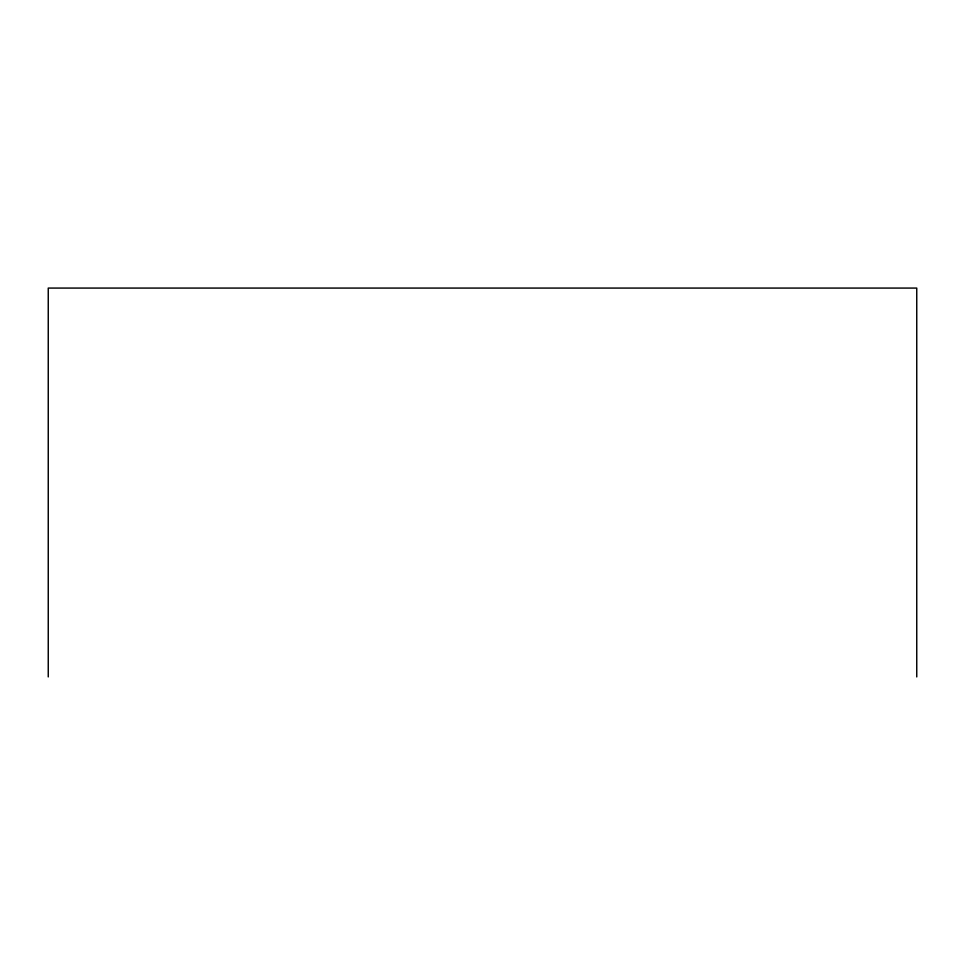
<?xml version="1.0" encoding="UTF-8"?>
<svg xmlns="http://www.w3.org/2000/svg" width="965" height="965" viewBox="0 0 965 965"><rect width="100%" height="100%" fill="white"/><g stroke="black" fill="none" stroke-linecap="round" stroke-linejoin="round"><path stroke-width="1.45" d="M916.75 676.923L916.75 288.077L48.25 288.077L48.25 676.923"/></g></svg>
